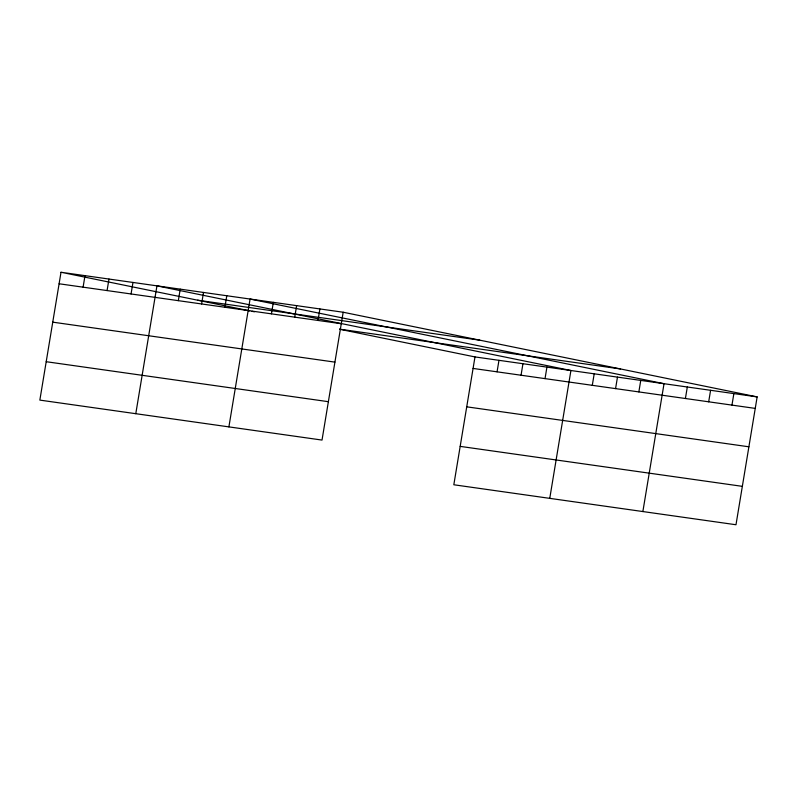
<?xml version="1.0" encoding="UTF-8"?>
<svg xmlns="http://www.w3.org/2000/svg" width="797" height="797" viewBox="0 0 797 797"><rect width="100%" height="100%" fill="white"/><g stroke="black" fill="none" stroke-linecap="round" stroke-linejoin="round"><path stroke-width="1.2" d="M61.01 272.255L39.85 400.104L322.018 440.074L343.178 312.235L61.01 272.255L249.67 310.84M83.097 287.169L85 275.652M107.077 290.566L108.98 279.05M131.057 293.963L132.969 282.447M135.789 413.693L156.949 285.854L570.921 370.515L549.761 498.364M178.329 300.658L180.232 289.152M201.601 303.956L203.504 292.449M224.884 307.253L226.786 295.747M228.898 426.883L250.069 299.044L664.031 383.706L642.87 511.554M271.438 313.849L273.341 302.342M294.721 317.146L296.623 305.64M317.993 320.444L319.906 308.937M339.592 329.231L474.982 356.926L453.822 484.765L735.99 524.745L757.15 396.896L343.178 312.235M497.059 371.83L498.972 360.324M521.049 375.228L522.952 363.721M545.028 378.625L546.931 367.118M592.291 385.32L594.203 373.813M615.573 388.617L617.476 377.111M638.855 391.915L640.758 380.408M685.41 398.51L687.313 387.003M708.682 401.808L710.595 390.301M731.965 405.105L733.868 393.598M197.626 300.2L479.794 340.17M59.108 283.772L341.275 323.741M339.572 329.151L620.544 368.961M474.982 356.926L757.15 396.896M473.079 368.433L755.247 408.403M52.751 322.157L334.919 362.127M466.723 406.829L748.891 446.798M46.206 361.708L328.374 401.688M460.178 446.38L742.346 486.349M252.031 311.328L254.392 311.806"/></g></svg>
